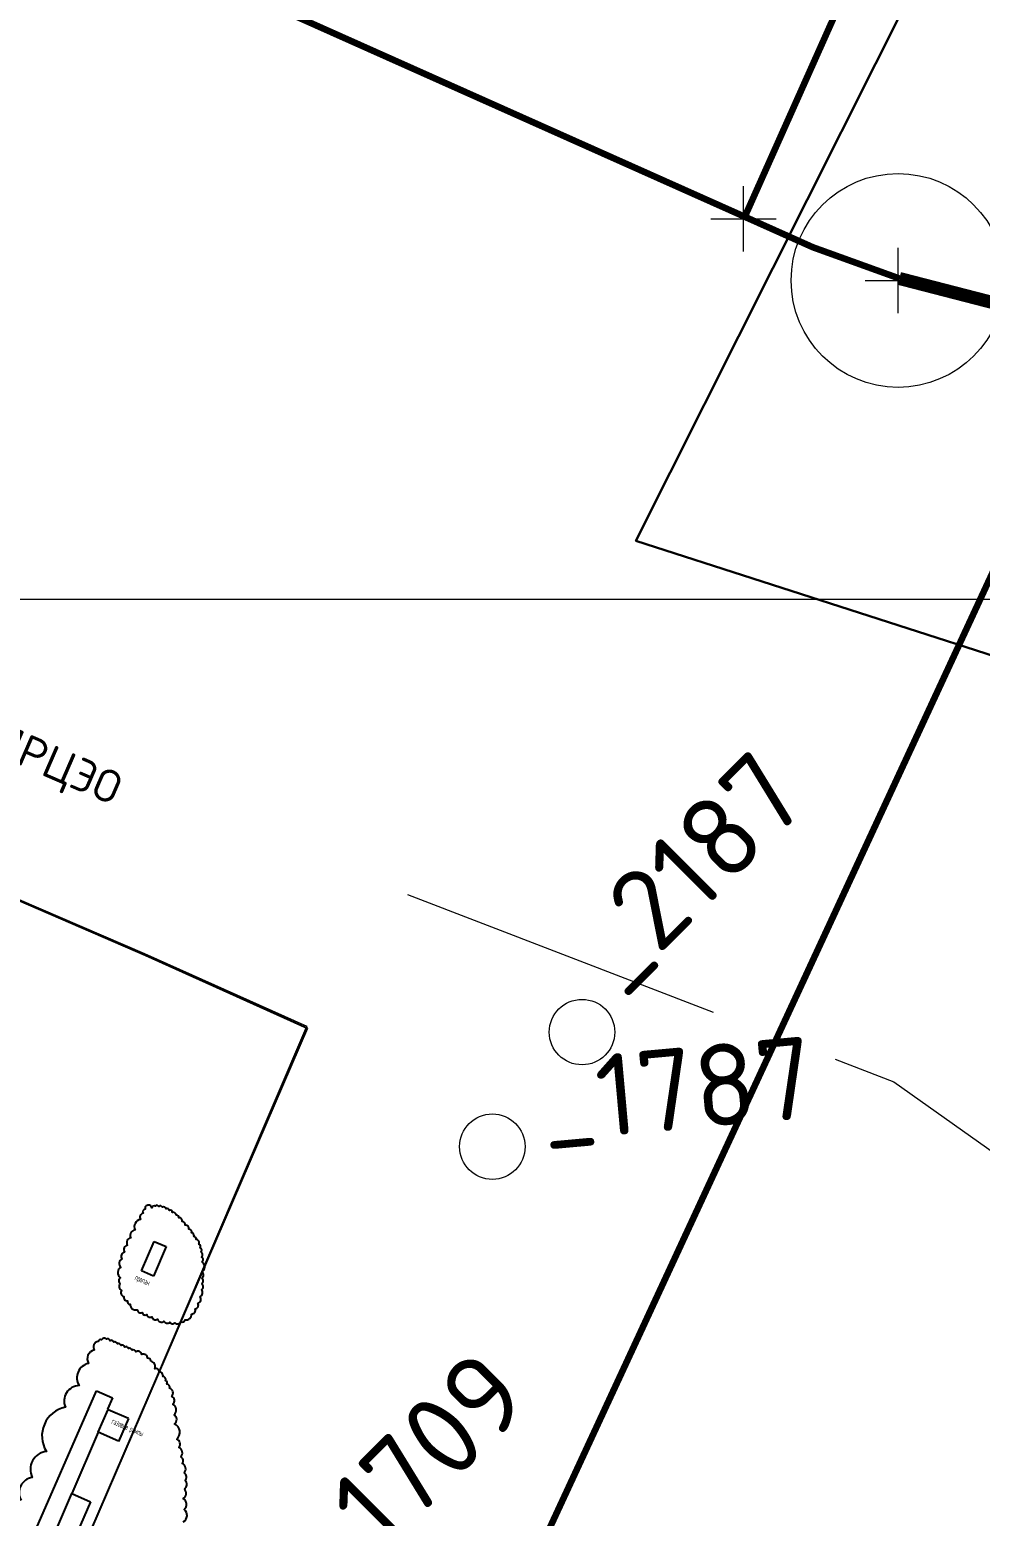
# Model space of a CAD drawing. Header units: millimetres. Extents: x 519 to 9564855, y -810 to 5021775.
# Drawn here: x 9527648 to 9527793.2, y 5000859.9 to 5001087 of the extents above; entities that cross this region are included whole.
import ezdxf

# ---------------------------------------------------------------- set-up
doc = ezdxf.new("R2010")
doc.units = ezdxf.units.MM
doc.header["$LTSCALE"] = 2
doc.header["$MEASUREMENT"] = 0
doc.header["$PDMODE"] = 2
doc.header["$PDSIZE"] = 5
doc.linetypes.add('92051501$0$GROUND2', pattern=[35, 25, -10])
for name, color, linetype in [('FIBERGLASS', 212, 'Continuous'), ('GRID_PULKOVO', 7, 'Continuous'), ('OLD WELLS(dr.bfr2000)', 24, 'Continuous'), ('ROAD_FIELD', 255, '92051501$0$GROUND2')]:
    doc.layers.add(name, color=color, linetype=linetype)
for name, color, linetype, lineweight in [('Новый водовод', 5, 'g_122_vpr', 30), ('Электро', 1, 'Continuous', 30), ('Электроснаб', 1, 'Continuous', 18), ('Электроснабжене', 1, 'Continuous', 18)]:
    doc.layers.add(name, color=color, linetype=linetype, lineweight=lineweight)
doc.styles.add('92051501$0$STANDARD', font='simplex.shx')
doc.styles.add('Elect', font='isocpeur.ttf')
doc.styles.add('Line_GUGK', font='')
doc.styles.get("Standard").update_dxf_attribs({"font": 'isocpeur.ttf', "width": 0.5})
doc.styles.get('Line_GUGK').set_extended_font_data('Bm431', italic=True)
doc.linetypes.add('g_122_vpr', pattern='A,2,-2,3,-0.6,["Впр",Line_GUGK,S=2,R=0,X=0,Y=-1],-6.4,3,-2,8,-2,8,-2,6', length=45)
doc.linetypes.add('WTR_LINE', pattern='A,0.5,-0.2,["W",92051501$0$STANDARD,S=0.1,R=0,X=-0.1,Y=-0.05],-0.05', length=0.75)

# ---------------------------------------------------------------- blocks, each defined once
blk = doc.blocks.new('A$C33CA1D09')
at = {"color": 0}
for p, q in [((16.61, 209.4, -25.42), (115.22, 209.22, -24.1)), ((115.22, 209.22, -24.1), (142.37, 208.75, -25.31)), ((142.28, 12.32, -24.49), (142.37, 208.75, -25.31))]:
    blk.add_line(p, q, dxfattribs=at)
for p, q in [((133.73, 164.67, -24.64), (133.73, 169.57, -24.64)), ((133.73, 169.57, -24.64), (135.73, 169.57, -24.64)), ((135.73, 169.57, -24.64), (135.73, 164.67, -24.64)), ((135.73, 164.67, -24.64), (133.73, 164.67, -24.64)), ((134.32, 85.8, -24.63), (134.65, 145.13)), ((134.65, 145.13), (137.35, 145.13)), ((137.35, 145.13), (137.35, 143.21, -24.63)), ((137.42, 139.41, -24.63), (137.42, 143.21, -24.63)), ((137.42, 143.21, -24.63), (140.82, 143.21, -24.63)), ((140.82, 143.16, -24.63), (140.82, 139.36, -24.63)), ((140.82, 139.41, -24.63), (137.42, 139.41, -24.63)), ((137.42, 139.41, -24.63), (137.42, 139.41, -24.63)), ((137.42, 139.41, -24.63), (137.42, 129.21, -24.63)), ((137.42, 129.21, -24.63), (140.52, 129.21, -24.63)), ((137.42, 121.11, -24.63), (137.42, 129.21, -24.63)), ((140.52, 129.21, -24.63), (140.52, 121.11, -24.63))]:
    blk.add_line(p, q)
blk.add_lwpolyline([(130.6, 174.21, 0.520567), (130.55, 173.56, 0.520567), (130.49, 172.85, 0.520567), (130.49, 171.82, 0.520567), (130.38, 170.03, 0.520567), (130.22, 168.68, 0.520567), (130.22, 167.43, 0.520567), (130.22, 166.29, 0.520567), (130.28, 165.15, 0.520567), (130.6, 163.96, 0.520567), (131.2, 162.44, 0.520567), (131.52, 161.58, 0.520567), (132.12, 160.76, 0.520567), (132.83, 160, 0.520567), (133.59, 159.62, 0.520567), (134.18, 159.3, 0.520567), (135.48, 158.97, 0.520567), (136.35, 158.86, 0.520567), (137.11, 158.86, 0.520567), (137.98, 158.86, 0.520567), (138.9, 158.86, 0.520567), (139.93, 158.97, 0.520567), (140.8, 159.19, 0.520567), (141.56, 159.41, 0.520567), (142.32, 159.89, 0.520567), (142.81, 160.44, 0.520567), (143.35, 161.63, 0.520567), (143.57, 162.61, 0.520567), (143.62, 163.53, 0.520567), (143.51, 164.61, 0.520567), (143.3, 165.64, 0.520567), (142.97, 166.51, 0.520567), (142.64, 167.32, 0.520567), (142.32, 168.19, 0.520567), (141.72, 169.55, 0.520567), (141.34, 170.25, 0.520567), (140.96, 170.9, 0.520567), (140.58, 171.44, 0.520567), (140.2, 171.88, 0.520567), (139.5, 172.37, 0.520567), (139.01, 172.64, 0.520567), (138.47, 173.02, 0.520567), (137.87, 173.4, 0.520567), (137.11, 173.72, 0.520567), (136.46, 174.05, 0.520567), (135.76, 174.37, 0.520567), (135.21, 174.59, 0.520567), (134.56, 174.75, 0.520567), (134.02, 174.86, 0.520567), (133.48, 174.86, 0.520567), (132.83, 174.86, 0.520567), (132.28, 174.75, 0.520567), (131.74, 174.59, 0.520567), (131.36, 174.15, 0.520567)], format="xyb", close=True)
blk.add_lwpolyline([(154.76, 131.97, 0.520567), (154.15, 133.8, 0.520567), (153.33, 135.23, 0.520567), (152.93, 136.66, 0.520567), (152.52, 137.88, 0.520567), (151.91, 138.9, 0.520567), (151.09, 140.13, 0.520567), (150.48, 140.94, 0.520567), (149.66, 142.17, 0.520567), (148.85, 143.19, 0.520567), (147.62, 145.23, 0.520567), (147.01, 146.45, 0.520567), (146.19, 147.88, 0.520567), (145.58, 148.9, 0.520567), (144.76, 149.92, 0.520567), (144.15, 150.32, 0.520567), (143.74, 150.73, 0.520567), (143.13, 151.14, 0.520567), (142.32, 151.55, 0.520567), (141.5, 151.75, 0.520567), (140.48, 152.57, 0.520567), (139.87, 152.77, 0.520567), (138.85, 152.98, 0.520567), (137.83, 152.98, 0.520567), (137.21, 152.98, 0.520567), (136.6, 152.98, 0.520567), (135.99, 152.98, 0.520567), (135.38, 152.98, 0.520567), (134.77, 152.98, 0.520567), (134.15, 152.98, 0.520567), (133.54, 152.98, 0.520567), (132.93, 152.98, 0.520567), (132.32, 152.57, 0.520567), (131.91, 152.16, 0.520567), (131.91, 150.73, 0.520567), (131.91, 148.49, 0.520567), (131.91, 144.82, 0.520567), (131.3, 140.94, 0.520567), (131.3, 133.6, 0.520567), (130.89, 129.11, 0.520567), (130.69, 125.24, 0.520567)], format="xyb")
blk.add_text('ГЕН. ПЛАН ПРЦЭО', height=5, rotation=359.8684, dxfattribs=at).set_placement((43.27, 228.31))
at = {"char_height": 0.9, "attachment_point": 1}
for s, insert in [('пропан', (133.26, 163.9)), ('газовые рампы', (138.68, 142.34))]:
    blk.add_mtext(s, dxfattribs=dict(at, insert=insert))

msp = doc.modelspace()

# ---------------------------------------------------------------- linework, layer by layer
at = {"color": 5, "lineweight": 0}
for p, q in [((9527574.713, 5000984.914, -25.428), (9527665.582, 5000945.921, -24.101)), ((9527665.582, 5000945.921, -24.101), (9527690.357, 5000934.82, -25.307)), ((9527613.126, 5000754.215, -24.492), (9527690.357, 5000934.82, -25.307))]:
    msp.add_line(p, q, dxfattribs=at)
at = {"layer": 'FIBERGLASS', "linetype": 'ByBlock', "lineweight": 0, "ltscale": 5, "const_width": 2}
msp.add_lwpolyline([(9527780.86, 5001049), (9528138.78733, 5000956.64655)], dxfattribs=at)
at = {"layer": 'GRID_PULKOVO', "lineweight": 0}
msp.add_line((9519000, 5001000), (9533000, 5001000), dxfattribs=at)
at = {"layer": 'OLD WELLS(dr.bfr2000)', "lineweight": 0}
for centre in [(9527732.4, 5000933.9), (9527718.7, 5000916.4)]:
    msp.add_circle(centre, 5, dxfattribs=at)
at = {"layer": 'ROAD_FIELD', "lineweight": 0, "flags": 128}
msp.add_lwpolyline([(9527705.757, 5000954.919), (9527780.012, 5000926.305), (9527923.08369, 5000824.59975), (9528119.91947, 5000649.65744), (9528235.84773, 5000590.18579)], dxfattribs=at)
at = {"layer": 'Новый водовод', "color": 5, "linetype": 'WTR_LINE', "lineweight": 0, "ltscale": 40, "const_width": 1}
for points in [[(9527757.25292, 5001058.42316), (9528028.97, 5001666.97)], [(9526675.38, 5001544.16), (9526745.95, 5001509.95), (9527100.05, 5001351.85), (9527100.98, 5001351.45), (9527757.26, 5001058.42), (9527767.64128, 5001053.77211), (9527780.86, 5001049)], [(9527811.14, 5001038.68), (9527565.15536, 5000508.00127), (9527336.47, 4999871.61)]]:
    msp.add_lwpolyline(points, dxfattribs=at)
at = {"layer": 'Новый водовод', "color": 5, "lineweight": 0, "ltscale": 40}
msp.add_circle((9527780.66, 5001048.7), 16.32964, dxfattribs=at)
at = {"layer": 'Новый водовод', "color": 5, "linetype": 'WTR_LINE', "lineweight": 0, "ltscale": 40}
for p in [(9527757.06, 5001058.12), (9527780.66, 5001048.7)]:
    msp.add_point(p, dxfattribs=at)
at = {"layer": 'Электро'}
for p, q in [((9527740.62517, 5001008.93847, 0), (9527784.33775, 5001095.95735, 0)), ((9527940.52778, 5000944.47253, 0), (9527740.62517, 5001008.93847, -0.00006))]:
    msp.add_line(p, q, dxfattribs=at)
at = {"layer": 'Электроснаб', "color": 1, "lineweight": 0}
for p, q in [((9527740.62517, 5001008.93847, 0), (9527784.33775, 5001095.95735, 0)), ((9527940.52778, 5000944.47253, 0), (9527740.62517, 5001008.93847, -0.00006))]:
    msp.add_line(p, q, dxfattribs=at)
at = {"layer": 'Электроснабжене', "color": 1, "lineweight": 0}
for p, q in [((9527740.62517, 5001008.93847, 0), (9527784.33775, 5001095.95735, 0)), ((9527940.52778, 5000944.47253, 0), (9527740.62517, 5001008.93847, -0.00006))]:
    msp.add_line(p, q, dxfattribs=at)

# ---------------------------------------------------------------- block references
at = {"color": 0, "lineweight": 0, "rotation": 336.7006592789731}
msp.add_blockref('A$C33CA1D09', (9527477.14414, 5000799.08179), dxfattribs=at)

# ---------------------------------------------------------------- texts
at = {"layer": 'OLD WELLS(dr.bfr2000)', "lineweight": 0, "style": 'Elect'}
for s, rotation, p in [(' _2187', 44.9999999, (9527732.4, 5000933.9)), (' _1787', 5.1607801, (9527718.7, 5000916.4)), (' _1709', 44.9999999, (9527690.2, 5000842.5))]:
    msp.add_text(s, height=12.5, rotation=rotation, dxfattribs=at).set_placement(p)

doc.saveas('drawing.dxf')
